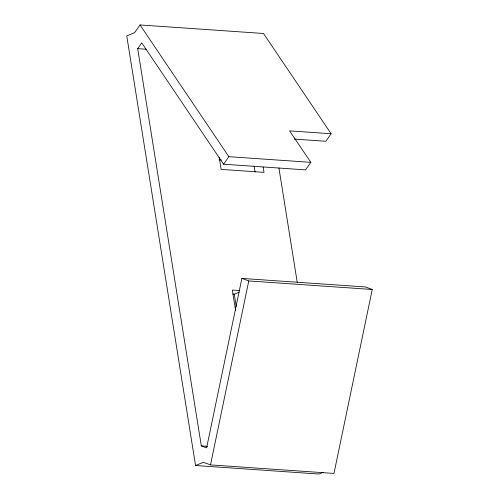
<?xml version="1.0" encoding="UTF-8"?>
<svg xmlns="http://www.w3.org/2000/svg" width="499" height="499" viewBox="0 0 499 499"><rect width="100%" height="100%" fill="white"/><g stroke="black" fill="none" stroke-linecap="round" stroke-linejoin="round"><path stroke-width="0.75" d="M331.118 133.738L263.509 33.483L140.026 24.95L134.618 32.672L126.752 35.903L195.564 465.517L203.43 462.292L210.491 464.893L333.974 473.42L372.248 289.482L365.362 286.944L241.878 278.417L206.623 447.865L201.322 445.913L137.693 48.659L141.753 42.858L223.589 164.215L305.556 169.878L310.827 162.35L289.595 130.869L331.118 133.738L325.847 141.267L294.323 139.09M210.491 464.893L248.764 280.949L241.878 278.417M223.589 164.215L228.86 156.686L310.827 162.35M232.802 294.098L234.274 294.198L239.14 292.202M323.34 472.291L319.054 474.05L195.564 465.517M137.693 48.659L146.232 49.245M219.036 159.799L221.331 159.954M248.764 280.949L372.248 289.482M239.676 290.568L232.328 290.062L235.622 310.621M201.322 445.913L207.534 446.343M140.026 24.95L228.86 156.686M278.935 168.051L297.304 282.758M263.154 167.059L264.002 172.348L221.138 169.386L219.204 157.297M254.085 165.955L255.051 171.999M234.274 294.198L236.227 306.38"/></g></svg>
